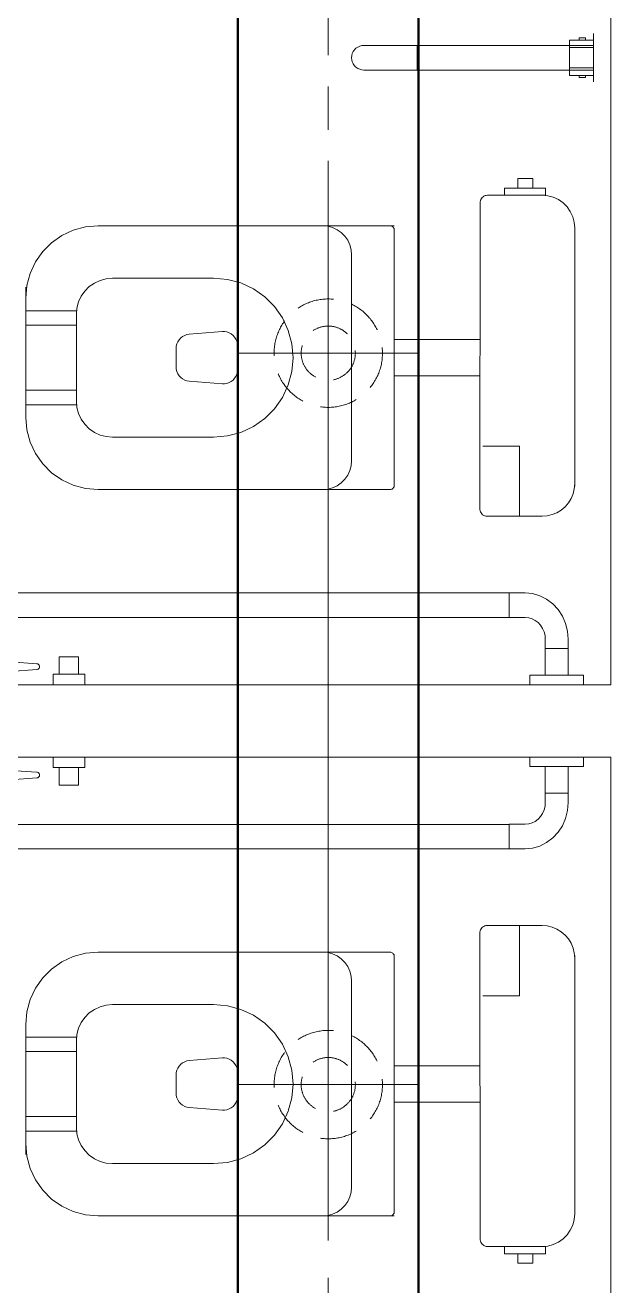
# Model space of a CAD drawing. Header units: millimetres. Extents: x -160614 to 59925, y -157025 to 0.
# Drawn here: x -62563 to -61752, y -111624 to -109880 of the extents above; entities that cross this region are included whole.
import ezdxf

# ---------------------------------------------------------------- set-up
doc = ezdxf.new("R2010")
doc.units = ezdxf.units.MM
doc.header["$LTSCALE"] = 8
doc.linetypes.add('AXES', pattern=[50.8, 31.75, -6.35, 6.35, -6.35])
doc.linetypes.add('CACHE', pattern=[9.525, 6.35, -3.175])
for name, color, linetype, lineweight in [('72_EGR_EQP_TAG', 9, 'Continuous', 5), ('SANIT', 9, 'Continuous', 5), ('Walls', 9, 'Continuous', 5)]:
    doc.layers.add(name, color=color, linetype=linetype, lineweight=lineweight)
for name, color, linetype in [('A-EXH', 1, 'Continuous'), ('A-EXH-registers', 1, 'Continuous'), ('A-EXH-thin', 8, 'Continuous')]:
    doc.layers.add(name, color=color, linetype=linetype)

# ---------------------------------------------------------------- blocks, each defined once
blk = doc.blocks.new('HVACFF')
at = {"layer": 'A-EXH', "lineweight": 50, "ltscale": 1.014}
for p, q in [((-62268.4, -115270.5), (-62268.4, -106181.6)), ((-62018.4, -115270.5), (-62018.4, -106181.6)), ((-62268.4, -111345.8), (-62268.4, -110333.9)), ((-62268.4, -111345.8), (-62268.4, -110333.9)), ((-62018.4, -111345.8), (-62018.4, -110333.9)), ((-62018.4, -111345.8), (-62018.4, -110333.9))]:
    blk.add_line(p, q, dxfattribs=at)
at = {"layer": 'A-EXH-registers', "linetype": 'CACHE', "lineweight": 20, "ltscale": 1.014}
for centre, radius in [((-62143.4, -110333.9), 75), ((-62143.4, -110333.9), 75), ((-62143.4, -110333.9), 37.5), ((-62143.4, -110333.9), 37.5), ((-62143.4, -111345.8), 75), ((-62143.4, -111345.8), 75), ((-62143.4, -111345.8), 37.5), ((-62143.4, -111345.8), 37.5)]:
    blk.add_circle(centre, radius, dxfattribs=at)
at = {"layer": 'A-EXH-thin', "linetype": 'AXES', "lineweight": 20, "ltscale": 1.014}
for p, q in [((-62143.4, -115270.5), (-62143.4, -106181.6)), ((-62143.4, -110243.9), (-62143.4, -110423.9)), ((-62143.4, -110243.9), (-62143.4, -110423.9)), ((-62018.4, -110333.9), (-62268.4, -110333.9)), ((-62018.4, -110333.9), (-62268.4, -110333.9)), ((-62143.4, -111345.8), (-62143.4, -110333.9)), ((-62143.4, -111345.8), (-62143.4, -110333.9)), ((-62143.4, -111255.8), (-62143.4, -111435.8)), ((-62143.4, -111255.8), (-62143.4, -111435.8)), ((-62018.4, -111345.8), (-62268.4, -111345.8)), ((-62018.4, -111345.8), (-62268.4, -111345.8))]:
    blk.add_line(p, q, dxfattribs=at)
blk = doc.blocks.new('1stF')
at = {"layer": 'SANIT', "color": 9}
for p, q in [((-61809.3, -109908.2, 0.1), (-61809.3, -109900.9, 0.1)), ((-61809.3, -109900.9, 0.1), (-61776.5, -109900.9, 0.1)), ((-61796.3, -109900.9, 0.1), (-61796.3, -109897.9, 0.1)), ((-61796.3, -109897.9, 0.1), (-61787.5, -109897.9, 0.1)), ((-61787.5, -109900.9, 0.1), (-61796.3, -109900.9, 0.1)), ((-61787.5, -109897.9, 0.1), (-61787.5, -109900.9, 0.1)), ((-61776.5, -109891.9, 0.1), (-61776.5, -109958.6, 0.1)), ((-61776.5, -109900.9, 0.1), (-61776.5, -109908.2, 0.1)), ((-62108.9, -109916.7, 0.1), (-62110.1, -109919.4, 0.1)), ((-62107.2, -109914.3, 0.1), (-62108.9, -109916.7, 0.1)), ((-62105.1, -109912.2, 0.1), (-62107.2, -109914.3, 0.1)), ((-62102.6, -109910.5, 0.1), (-62105.1, -109912.2, 0.1)), ((-62099.9, -109909.3, 0.1), (-62102.6, -109910.5, 0.1)), ((-62097.1, -109908.5, 0.1), (-62099.9, -109909.3, 0.1)), ((-62094.1, -109908.2, 0.1), (-62097.1, -109908.5, 0.1)), ((-62020.5, -109908.2, 0.1), (-62094.1, -109908.2, 0.1)), ((-62020.5, -109942.2, 0.1), (-62020.5, -109908.2, 0.1)), ((-61776.5, -109908.2, 0.1), (-62020.5, -109908.2, 0.1)), ((-61809.3, -109942.2, 0.1), (-61809.3, -109908.2, 0.1)), ((-61776.5, -109908.2, 0.1), (-61809.3, -109908.2, 0.1)), ((-61809.3, -109911.2, 0.1), (-61776.5, -109911.2, 0.1)), ((-62110.9, -109922.3, 0.1), (-62111.1, -109925.2, 0.1)), ((-62111.1, -109925.2, 0.1), (-62110.9, -109928.2, 0.1)), ((-62110.1, -109919.4, 0.1), (-62110.9, -109922.3, 0.1)), ((-62110.9, -109928.2, 0.1), (-62110.1, -109931, 0.1)), ((-62110.1, -109931, 0.1), (-62108.9, -109933.7, 0.1)), ((-62108.9, -109933.7, 0.1), (-62107.2, -109936.2, 0.1)), ((-62107.2, -109936.2, 0.1), (-62105.1, -109938.3, 0.1)), ((-62105.1, -109938.3, 0.1), (-62102.6, -109939.9, 0.1)), ((-62102.6, -109939.9, 0.1), (-62099.9, -109941.2, 0.1)), ((-62099.9, -109941.2, 0.1), (-62097.1, -109942, 0.1)), ((-62097.1, -109942, 0.1), (-62094.1, -109942.2, 0.1)), ((-62020.5, -109942.2, 0.1), (-62094.1, -109942.2, 0.1)), ((-61776.5, -109942.2, 0.1), (-62020.5, -109942.2, 0.1)), ((-61809.3, -109939.2, 0.1), (-61776.5, -109939.2, 0.1)), ((-61776.5, -109942.2, 0.1), (-61809.3, -109942.2, 0.1)), ((-61809.3, -109942.2, 0.1), (-61809.3, -109949.6, 0.1)), ((-61809.3, -109949.6, 0.1), (-61776.5, -109949.6, 0.1)), ((-61787.5, -109949.6, 0.1), (-61796.3, -109949.6, 0.1)), ((-61796.3, -109949.6, 0.1), (-61796.3, -109952.6, 0.1)), ((-61796.3, -109952.6, 0.1), (-61787.5, -109952.6, 0.1)), ((-61787.5, -109952.6, 0.1), (-61787.5, -109949.6, 0.1)), ((-61776.5, -109949.6, 0.1), (-61776.5, -109942.2, 0.1)), ((-61880.8, -110092.4, 0.1), (-61860.3, -110092.4, 0.1)), ((-61880.8, -110105.5, 0.1), (-61880.8, -110092.4, 0.1)), ((-61860.3, -110092.4, 0.1), (-61860.3, -110105.5, 0.1)), ((-61899.3, -110105.5, 0.1), (-61842.8, -110105.5, 0.1)), ((-61899.3, -110115.5, 0.1), (-61899.3, -110105.5, 0.1)), ((-61860.3, -110105.5, 0.1), (-61880.8, -110105.5, 0.1)), ((-61842.8, -110105.5, 0.1), (-61842.8, -110115.5, 0.1)), ((-61933.1, -110126.2, 0.1), (-61933.5, -110548.8, 0.1)), ((-61933.1, -110124.5, 0.1), (-61932.8, -110122.9, 0.1)), ((-61933.1, -110126.1, 0.1), (-61933.1, -110124.5, 0.1)), ((-61932.8, -110122.9, 0.1), (-61932.3, -110121.4, 0.1)), ((-61932.3, -110121.4, 0.1), (-61931.5, -110119.9, 0.1)), ((-61931.5, -110119.9, 0.1), (-61930.5, -110118.6, 0.1)), ((-61930.5, -110118.6, 0.1), (-61929.2, -110117.5, 0.1)), ((-61929.2, -110117.5, 0.1), (-61927.9, -110116.6, 0.1)), ((-61927.9, -110116.6, 0.1), (-61926.4, -110116, 0.1)), ((-61926.4, -110116, 0.1), (-61924.8, -110115.6, 0.1)), ((-61924.8, -110115.6, 0.1), (-61923.1, -110115.5, 0.1)), ((-61923.1, -110115.5, 0.1), (-61842.8, -110115.5, 0.1)), ((-61842.8, -110115.5, 0.1), (-61899.3, -110115.5, 0.1)), ((-61847.3, -110115.5, 0.1), (-61839.5, -110116.1, 0.1)), ((-61839.5, -110116.1, 0.1), (-61831.9, -110118.2, 0.1)), ((-61831.9, -110118.2, 0.1), (-61824.8, -110121.5, 0.1)), ((-61824.8, -110121.5, 0.1), (-61818.4, -110126, 0.1)), ((-61818.4, -110126, 0.1), (-61812.9, -110131.5, 0.1)), ((-61812.9, -110131.5, 0.1), (-61808.4, -110138, 0.1)), ((-61808.4, -110138, 0.1), (-61805.1, -110145.1, 0.1)), ((-61805.1, -110145.1, 0.1), (-61803, -110152.6, 0.1)), ((-62496.3, -110163.7, 0.1), (-62479.4, -110159.2, 0.1)), ((-62479.4, -110159.2, 0.1), (-62462.1, -110157.7, 0.1)), ((-62462.1, -110157.7, 0.1), (-62141.1, -110157.7, 0.1)), ((-62151.1, -110157.7, 0.1), (-62144.1, -110158.3, 0.1)), ((-62144.1, -110158.3, 0.1), (-62137.4, -110160.1, 0.1)), ((-62058.1, -110157.7, 0.1), (-62141.1, -110157.7, 0.1)), ((-62137.4, -110160.1, 0.1), (-62131.1, -110163.1, 0.1)), ((-62099.6, -110157.7, 0.1), (-62052.1, -110157.7, 0.1)), ((-62058.1, -110157.7, 0.1), (-62057, -110157.8, 0.1)), ((-62057, -110157.8, 0.1), (-62056, -110158.1, 0.1)), ((-62056, -110158.1, 0.1), (-62055.1, -110158.5, 0.1)), ((-62055.1, -110158.5, 0.1), (-62054.2, -110159.1, 0.1)), ((-62054.2, -110159.1, 0.1), (-62053.5, -110159.8, 0.1)), ((-62053.5, -110159.8, 0.1), (-62052.9, -110160.7, 0.1)), ((-62052.9, -110160.7, 0.1), (-62052.4, -110161.6, 0.1)), ((-62052.4, -110161.6, 0.1), (-62052.2, -110162.7, 0.1)), ((-61803, -110152.6, 0.1), (-61802.3, -110160.5, 0.1)), ((-61802.3, -110160.5, 0.1), (-61802.3, -110514.5, 0.1)), ((-62526.3, -110181.1, 0.1), (-62512.1, -110171.1, 0.1)), ((-62512.1, -110171.1, 0.1), (-62496.3, -110163.7, 0.1)), ((-62131.1, -110163.1, 0.1), (-62125.4, -110167.1, 0.1)), ((-62125.4, -110167.1, 0.1), (-62120.4, -110172, 0.1)), ((-62120.4, -110172, 0.1), (-62116.4, -110177.7, 0.1)), ((-62116.4, -110177.7, 0.1), (-62113.5, -110184, 0.1)), ((-62052.2, -110162.7, 0.1), (-62052.1, -110163.7, 0.1)), ((-62052.1, -110163.7, 0.1), (-62052.1, -110516.7, 0.1)), ((-62548.7, -110207.7, 0.1), (-62538.7, -110193.4, 0.1)), ((-62538.7, -110193.4, 0.1), (-62526.3, -110181.1, 0.1)), ((-62113.5, -110184, 0.1), (-62111.7, -110190.8, 0.1)), ((-62111.7, -110190.8, 0.1), (-62111.1, -110197.7, 0.1)), ((-62556, -110223.5, 0.1), (-62548.7, -110207.7, 0.1)), ((-62111.1, -110197.7, 0.1), (-62111.1, -110482.7, 0.1)), ((-62560.5, -110240.3, 0.1), (-62556, -110223.5, 0.1)), ((-62459.2, -110233.2, 0.1), (-62450.7, -110231, 0.1)), ((-62450.7, -110231, 0.1), (-62442.1, -110230.2, 0.1)), ((-62302.1, -110230.2, 0.1), (-62442.1, -110230.2, 0.1)), ((-62302.1, -110230.2, 0.1), (-62283, -110231.9, 0.1)), ((-62283, -110231.9, 0.1), (-62264.4, -110236.8, 0.1)), ((-62562.1, -110257.7, 0.1), (-62560.5, -110240.3, 0.1)), ((-62562.1, -110422.7, 0.1), (-62562.1, -110242.7, 0.1)), ((-62485.4, -110255.2, 0.1), (-62480.4, -110248.1, 0.1)), ((-62480.4, -110248.1, 0.1), (-62474.2, -110241.9, 0.1)), ((-62474.2, -110241.9, 0.1), (-62467.1, -110236.9, 0.1)), ((-62467.1, -110236.9, 0.1), (-62459.2, -110233.2, 0.1)), ((-62264.4, -110236.8, 0.1), (-62247.1, -110244.9, 0.1)), ((-62247.1, -110244.9, 0.1), (-62231.4, -110255.9, 0.1)), ((-62491.3, -110271.5, 0.1), (-62489, -110263.1, 0.1)), ((-62489, -110263.1, 0.1), (-62485.4, -110255.2, 0.1)), ((-62231.4, -110255.9, 0.1), (-62217.8, -110269.5, 0.1)), ((-62562.1, -110275.2, 0.1), (-62492.1, -110275.2, 0.1)), ((-62492.1, -110280.2, 0.1), (-62491.3, -110271.5, 0.1)), ((-62492.1, -110405.2, 0.1), (-62492.1, -110275.2, 0.1)), ((-62217.8, -110269.5, 0.1), (-62206.8, -110285.2, 0.1)), ((-62562.1, -110295.2, 0.1), (-62492.1, -110295.2, 0.1)), ((-62206.8, -110285.2, 0.1), (-62198.7, -110302.6, 0.1)), ((-62353, -110321.1, 0.1), (-62351.7, -110318.1, 0.1)), ((-62351.7, -110318.1, 0.1), (-62349.8, -110315.3, 0.1)), ((-62349.8, -110315.3, 0.1), (-62347.6, -110312.9, 0.1)), ((-62347.6, -110312.9, 0.1), (-62345, -110310.9, 0.1)), ((-62345, -110310.9, 0.1), (-62342.1, -110309.3, 0.1)), ((-62342.1, -110309.3, 0.1), (-62339, -110308.2, 0.1)), ((-62339, -110308.2, 0.1), (-62335.7, -110307.7, 0.1)), ((-62290, -110303.9, 0.1), (-62335.7, -110307.7, 0.1)), ((-62290, -110303.9, 0.1), (-62286.8, -110304, 0.1)), ((-62286.8, -110304, 0.1), (-62283.6, -110304.6, 0.1)), ((-62283.6, -110304.6, 0.1), (-62280.6, -110305.7, 0.1)), ((-62280.6, -110305.7, 0.1), (-62277.7, -110307.3, 0.1)), ((-62277.7, -110307.3, 0.1), (-62275.2, -110309.3, 0.1)), ((-62275.2, -110309.3, 0.1), (-62273, -110311.7, 0.1)), ((-62273, -110311.7, 0.1), (-62271.2, -110314.4, 0.1)), ((-62271.2, -110314.4, 0.1), (-62269.9, -110317.3, 0.1)), ((-62269.9, -110317.3, 0.1), (-62269.1, -110320.5, 0.1)), ((-62198.7, -110302.6, 0.1), (-62193.7, -110321.1, 0.1)), ((-62052.1, -110315.2, 0.1), (-61933.3, -110315.2, 0.1)), ((-62354.1, -110327.6, 0.1), (-62353.8, -110324.3, 0.1)), ((-62354.1, -110352.8, 0.1), (-62354.1, -110327.6, 0.1)), ((-62353.8, -110324.3, 0.1), (-62353, -110321.1, 0.1)), ((-62269.1, -110320.5, 0.1), (-62268.8, -110323.7, 0.1)), ((-62268.8, -110356.7, 0.1), (-62268.8, -110323.7, 0.1)), ((-62193.7, -110321.1, 0.1), (-62192.1, -110340.2, 0.1)), ((-62353.8, -110356.1, 0.1), (-62354.1, -110352.8, 0.1)), ((-62192.1, -110340.2, 0.1), (-62193.7, -110359.3, 0.1)), ((-62353, -110359.3, 0.1), (-62353.8, -110356.1, 0.1)), ((-62351.7, -110362.3, 0.1), (-62353, -110359.3, 0.1)), ((-62349.8, -110365.1, 0.1), (-62351.7, -110362.3, 0.1)), ((-62347.6, -110367.5, 0.1), (-62349.8, -110365.1, 0.1)), ((-62345, -110369.5, 0.1), (-62347.6, -110367.5, 0.1)), ((-62342.1, -110371.1, 0.1), (-62345, -110369.5, 0.1)), ((-62339, -110372.2, 0.1), (-62342.1, -110371.1, 0.1)), ((-62275.2, -110371.1, 0.1), (-62277.7, -110373.1, 0.1)), ((-62273, -110368.7, 0.1), (-62275.2, -110371.1, 0.1)), ((-62271.2, -110366, 0.1), (-62273, -110368.7, 0.1)), ((-62269.9, -110363.1, 0.1), (-62271.2, -110366, 0.1)), ((-62269.1, -110359.9, 0.1), (-62269.9, -110363.1, 0.1)), ((-62268.8, -110356.7, 0.1), (-62269.1, -110359.9, 0.1)), ((-62193.7, -110359.3, 0.1), (-62198.7, -110377.8, 0.1)), ((-62052.1, -110365.2, 0.1), (-61933.4, -110365.2, 0.1)), ((-62562.1, -110385.2, 0.1), (-62492.1, -110385.2, 0.1)), ((-62335.7, -110372.7, 0.1), (-62339, -110372.2, 0.1)), ((-62290, -110376.5, 0.1), (-62335.7, -110372.7, 0.1)), ((-62286.8, -110376.4, 0.1), (-62290, -110376.5, 0.1)), ((-62283.6, -110375.8, 0.1), (-62286.8, -110376.4, 0.1)), ((-62280.6, -110374.7, 0.1), (-62283.6, -110375.8, 0.1)), ((-62277.7, -110373.1, 0.1), (-62280.6, -110374.7, 0.1)), ((-62198.7, -110377.8, 0.1), (-62206.8, -110395.2, 0.1)), ((-62562.1, -110405.2, 0.1), (-62492.1, -110405.2, 0.1)), ((-62491.3, -110408.9, 0.1), (-62492.1, -110400.2, 0.1)), ((-62206.8, -110395.2, 0.1), (-62217.8, -110410.9, 0.1)), ((-62560.5, -110440.1, 0.1), (-62562.1, -110422.7, 0.1)), ((-62489, -110417.3, 0.1), (-62491.3, -110408.9, 0.1)), ((-62485.4, -110425.2, 0.1), (-62489, -110417.3, 0.1)), ((-62217.8, -110410.9, 0.1), (-62231.4, -110424.5, 0.1)), ((-62556, -110456.9, 0.1), (-62560.5, -110440.1, 0.1)), ((-62480.4, -110432.3, 0.1), (-62485.4, -110425.2, 0.1)), ((-62474.2, -110438.5, 0.1), (-62480.4, -110432.3, 0.1)), ((-62467.1, -110443.5, 0.1), (-62474.2, -110438.5, 0.1)), ((-62247.1, -110435.5, 0.1), (-62264.4, -110443.6, 0.1)), ((-62231.4, -110424.5, 0.1), (-62247.1, -110435.5, 0.1)), ((-62548.7, -110472.7, 0.1), (-62556, -110456.9, 0.1)), ((-62459.2, -110447.2, 0.1), (-62467.1, -110443.5, 0.1)), ((-62450.7, -110449.4, 0.1), (-62459.2, -110447.2, 0.1)), ((-62442.1, -110450.2, 0.1), (-62450.7, -110449.4, 0.1)), ((-62302.1, -110450.2, 0.1), (-62442.1, -110450.2, 0.1)), ((-62283, -110448.5, 0.1), (-62302.1, -110450.2, 0.1)), ((-62264.4, -110443.6, 0.1), (-62283, -110448.5, 0.1)), ((-62538.7, -110487, 0.1), (-62548.7, -110472.7, 0.1)), ((-61878.8, -110462.4, 0.1), (-61929.3, -110462.4, 0.1)), ((-61878.8, -110559.4, 0.1), (-61878.8, -110462.4, 0.1)), ((-62526.3, -110499.3, 0.1), (-62538.7, -110487, 0.1)), ((-62111.7, -110489.6, 0.1), (-62113.5, -110496.4, 0.1)), ((-62111.1, -110482.7, 0.1), (-62111.7, -110489.6, 0.1)), ((-62512.1, -110509.3, 0.1), (-62526.3, -110499.3, 0.1)), ((-62496.3, -110516.7, 0.1), (-62512.1, -110509.3, 0.1)), ((-62120.4, -110508.4, 0.1), (-62125.4, -110513.3, 0.1)), ((-62116.4, -110502.7, 0.1), (-62120.4, -110508.4, 0.1)), ((-62113.5, -110496.4, 0.1), (-62116.4, -110502.7, 0.1)), ((-62479.4, -110521.2, 0.1), (-62496.3, -110516.7, 0.1)), ((-62462.1, -110522.7, 0.1), (-62479.4, -110521.2, 0.1)), ((-62058.1, -110522.7, 0.1), (-62462.1, -110522.7, 0.1)), ((-62144.1, -110522.1, 0.1), (-62151.1, -110522.7, 0.1)), ((-62137.4, -110520.3, 0.1), (-62144.1, -110522.1, 0.1)), ((-62131.1, -110517.3, 0.1), (-62137.4, -110520.3, 0.1)), ((-62125.4, -110513.3, 0.1), (-62131.1, -110517.3, 0.1)), ((-62099.6, -110522.7, 0.1), (-62058.1, -110522.7, 0.1)), ((-62057, -110522.6, 0.1), (-62058.1, -110522.7, 0.1)), ((-62056, -110522.3, 0.1), (-62057, -110522.6, 0.1)), ((-62055.1, -110521.9, 0.1), (-62056, -110522.3, 0.1)), ((-62054.2, -110521.3, 0.1), (-62055.1, -110521.9, 0.1)), ((-62053.5, -110520.6, 0.1), (-62054.2, -110521.3, 0.1)), ((-62052.9, -110519.7, 0.1), (-62053.5, -110520.6, 0.1)), ((-62052.4, -110518.8, 0.1), (-62052.9, -110519.7, 0.1)), ((-62052.2, -110517.7, 0.1), (-62052.4, -110518.8, 0.1)), ((-62052.1, -110516.7, 0.1), (-62052.2, -110517.7, 0.1)), ((-61804.5, -110528.4, 0.1), (-61807.3, -110534.9, 0.1)), ((-61802.9, -110521.5, 0.1), (-61804.5, -110528.4, 0.1)), ((-61802.3, -110514.5, 0.1), (-61802.9, -110521.5, 0.1)), ((-61802.3, -110514.5, 0.1), (-61802.3, -110518, 0.1)), ((-61810.9, -110540.9, 0.1), (-61815.5, -110546.3, 0.1)), ((-61807.3, -110534.9, 0.1), (-61810.9, -110540.9, 0.1)), ((-61933.5, -110550.4, 0.1), (-61933.5, -110548.7, 0.1)), ((-61933.2, -110552, 0.1), (-61933.5, -110550.4, 0.1)), ((-61932.7, -110553.5, 0.1), (-61933.2, -110552, 0.1)), ((-61931.9, -110555, 0.1), (-61932.7, -110553.5, 0.1)), ((-61930.9, -110556.3, 0.1), (-61931.9, -110555, 0.1)), ((-61929.7, -110557.4, 0.1), (-61930.9, -110556.3, 0.1)), ((-61928.3, -110558.3, 0.1), (-61929.7, -110557.4, 0.1)), ((-61926.8, -110558.9, 0.1), (-61928.3, -110558.3, 0.1)), ((-61925.2, -110559.3, 0.1), (-61926.8, -110558.9, 0.1)), ((-61923.6, -110559.4, 0.1), (-61925.2, -110559.3, 0.1)), ((-61923.6, -110559.4, 0.1), (-61847.3, -110559.4, 0.1)), ((-61886.9, -110559.4, 0.1), (-61890.3, -110559.4, 0.1)), ((-61840.3, -110558.9, 0.1), (-61847.3, -110559.4, 0.1)), ((-61833.5, -110557.3, 0.1), (-61840.3, -110558.9, 0.1)), ((-61826.9, -110554.6, 0.1), (-61833.5, -110557.3, 0.1)), ((-61820.9, -110550.9, 0.1), (-61826.9, -110554.6, 0.1)), ((-61815.5, -110546.3, 0.1), (-61820.9, -110550.9, 0.1)), ((-61893.1, -110665.6, 0.1), (-62808.7, -110665.6, 0.1)), ((-61893.1, -110665.6, 0.1), (-61870.9, -110665.6, 0.1)), ((-61893.1, -110665.6, 0.1), (-61893.1, -110699.6, 0.1)), ((-61860.5, -110666.6, 0.1), (-61870.9, -110665.6, 0.1)), ((-61850.5, -110669.5, 0.1), (-61860.5, -110666.6, 0.1)), ((-61841.2, -110674.2, 0.1), (-61850.5, -110669.5, 0.1)), ((-61832.7, -110680.6, 0.1), (-61841.2, -110674.2, 0.1)), ((-61825.4, -110688.5, 0.1), (-61832.7, -110680.6, 0.1)), ((-61893.1, -110699.4, 0.1), (-62617.7, -110699.4, 0.1)), ((-61893.1, -110699.6, 0.1), (-61870.9, -110699.6, 0.1)), ((-61866, -110700.1, 0.1), (-61870.9, -110699.6, 0.1)), ((-61861.3, -110701.4, 0.1), (-61866, -110700.1, 0.1)), ((-61856.9, -110703.6, 0.1), (-61861.3, -110701.4, 0.1)), ((-61819.4, -110697.6, 0.1), (-61825.4, -110688.5, 0.1)), ((-61815.1, -110707.7, 0.1), (-61819.4, -110697.6, 0.1)), ((-61853, -110706.6, 0.1), (-61856.9, -110703.6, 0.1)), ((-61849.5, -110710.3, 0.1), (-61853, -110706.6, 0.1)), ((-61846.7, -110714.6, 0.1), (-61849.5, -110710.3, 0.1)), ((-61844.7, -110719.4, 0.1), (-61846.7, -110714.6, 0.1)), ((-61843.4, -110724.4, 0.1), (-61844.7, -110719.4, 0.1)), ((-61812.4, -110718.5, 0.1), (-61815.1, -110707.7, 0.1)), ((-61811.5, -110729.6, 0.1), (-61812.4, -110718.5, 0.1)), ((-61843, -110729.6, 0.1), (-61843.4, -110724.4, 0.1)), ((-61843, -110778.6, 0.1), (-61843, -110729.6, 0.1)), ((-61811.5, -110729.6, 0.1), (-61811.5, -110778.6, 0.1)), ((-62515.7, -110778.2, 0.1), (-62515.7, -110753.8, 0.1)), ((-62515.7, -110753.8, 0.1), (-62489, -110753.8, 0.1)), ((-62489, -110753.8, 0.1), (-62489, -110778.2, 0.1)), ((-61811.5, -110742.6, 0.1), (-61843, -110742.6, 0.1)), ((-62546.9, -110763.7, 0.1), (-62583, -110761.1, 0.1)), ((-62546.9, -110771.6, 0.1), (-62583, -110774.1, 0.1)), ((-62546.9, -110763.7, 0.1), (-62546.2, -110763.7, 0.1)), ((-62546.2, -110771.5, 0.1), (-62546.9, -110771.6, 0.1)), ((-62546.2, -110763.7, 0.1), (-62545.5, -110763.9, 0.1)), ((-62545.5, -110771.3, 0.1), (-62546.2, -110771.5, 0.1)), ((-62545.5, -110763.9, 0.1), (-62544.9, -110764.2, 0.1)), ((-62544.9, -110771, 0.1), (-62545.5, -110771.3, 0.1)), ((-62544.9, -110764.2, 0.1), (-62544.3, -110764.6, 0.1)), ((-62544.3, -110770.6, 0.1), (-62544.9, -110771, 0.1)), ((-62544.3, -110764.6, 0.1), (-62543.8, -110765.1, 0.1)), ((-62543.8, -110770.2, 0.1), (-62544.3, -110770.6, 0.1)), ((-62543.8, -110765.1, 0.1), (-62543.4, -110765.6, 0.1)), ((-62543.4, -110769.6, 0.1), (-62543.8, -110770.2, 0.1)), ((-62543.4, -110765.6, 0.1), (-62543.2, -110766.3, 0.1)), ((-62543.2, -110769, 0.1), (-62543.4, -110769.6, 0.1)), ((-62543.2, -110766.3, 0.1), (-62543, -110766.9, 0.1)), ((-62543, -110768.3, 0.1), (-62543.2, -110769, 0.1)), ((-62543, -110766.9, 0.1), (-62542.9, -110767.6, 0.1)), ((-62542.9, -110767.6, 0.1), (-62543, -110768.3, 0.1)), ((-62524.3, -110778.2, 0.1), (-62480.3, -110778.2, 0.1)), ((-62524.3, -110792.6, 0.1), (-62524.3, -110778.2, 0.1)), ((-62489, -110778.2, 0.1), (-62515.7, -110778.2, 0.1)), ((-62480.3, -110778.2, 0.1), (-62480.3, -110792.6, 0.1)), ((-61864.4, -110779.6, 0.1), (-61790.1, -110779.6, 0.1)), ((-61864.4, -110792.6, 0.1), (-61864.4, -110779.6, 0.1)), ((-61790.1, -110779.6, 0.1), (-61790.1, -110792.6, 0.1)), ((-62480.3, -110792.6, 0.1), (-62524.3, -110792.6, 0.1)), ((-61790.1, -110792.6, 0.1), (-61864.4, -110792.6, 0.1)), ((-62524.3, -110892.6, 0.1), (-62524.3, -110907.1, 0.1)), ((-62480.3, -110892.6, 0.1), (-62524.3, -110892.6, 0.1)), ((-62480.3, -110907.1, 0.1), (-62480.3, -110892.6, 0.1)), ((-61864.4, -110892.6, 0.1), (-61864.4, -110905.6, 0.1)), ((-61790.1, -110892.6, 0.1), (-61864.4, -110892.6, 0.1)), ((-61790.1, -110905.6, 0.1), (-61790.1, -110892.6, 0.1)), ((-62546.9, -110913.7, 0.1), (-62583, -110911.1, 0.1)), ((-62524.3, -110907.1, 0.1), (-62480.3, -110907.1, 0.1)), ((-62515.7, -110907.1, 0.1), (-62515.7, -110931.5, 0.1)), ((-62489, -110931.5, 0.1), (-62489, -110907.1, 0.1)), ((-61864.4, -110905.6, 0.1), (-61790.1, -110905.6, 0.1)), ((-61843, -110906.6, 0.1), (-61843, -110955.6, 0.1)), ((-61811.5, -110955.6, 0.1), (-61811.5, -110906.6, 0.1)), ((-62546.9, -110921.5, 0.1), (-62583, -110924.1, 0.1)), ((-62546.2, -110913.7, 0.1), (-62546.9, -110913.7, 0.1)), ((-62546.9, -110921.5, 0.1), (-62546.2, -110921.5, 0.1)), ((-62545.5, -110913.9, 0.1), (-62546.2, -110913.7, 0.1)), ((-62546.2, -110921.5, 0.1), (-62545.5, -110921.3, 0.1)), ((-62544.9, -110914.2, 0.1), (-62545.5, -110913.9, 0.1)), ((-62545.5, -110921.3, 0.1), (-62544.9, -110921, 0.1)), ((-62544.3, -110914.6, 0.1), (-62544.9, -110914.2, 0.1)), ((-62544.9, -110921, 0.1), (-62544.3, -110920.6, 0.1)), ((-62543.8, -110915.1, 0.1), (-62544.3, -110914.6, 0.1)), ((-62544.3, -110920.6, 0.1), (-62543.8, -110920.1, 0.1)), ((-62543.4, -110915.6, 0.1), (-62543.8, -110915.1, 0.1)), ((-62543.8, -110920.1, 0.1), (-62543.4, -110919.6, 0.1)), ((-62543.2, -110916.3, 0.1), (-62543.4, -110915.6, 0.1)), ((-62543.4, -110919.6, 0.1), (-62543.2, -110919, 0.1)), ((-62543, -110916.9, 0.1), (-62543.2, -110916.3, 0.1)), ((-62543.2, -110919, 0.1), (-62543, -110918.3, 0.1)), ((-62542.9, -110917.6, 0.1), (-62543, -110916.9, 0.1)), ((-62543, -110918.3, 0.1), (-62542.9, -110917.6, 0.1)), ((-62515.7, -110931.5, 0.1), (-62489, -110931.5, 0.1)), ((-61811.5, -110942.6, 0.1), (-61843, -110942.6, 0.1)), ((-61843.4, -110960.8, 0.1), (-61844.7, -110965.9, 0.1)), ((-61843, -110955.6, 0.1), (-61843.4, -110960.8, 0.1)), ((-61811.5, -110955.6, 0.1), (-61812.4, -110966.7, 0.1)), ((-61856.9, -110981.6, 0.1), (-61861.3, -110983.8, 0.1)), ((-61853, -110978.6, 0.1), (-61856.9, -110981.6, 0.1)), ((-61849.5, -110974.9, 0.1), (-61853, -110978.6, 0.1)), ((-61846.7, -110970.6, 0.1), (-61849.5, -110974.9, 0.1)), ((-61844.7, -110965.9, 0.1), (-61846.7, -110970.6, 0.1)), ((-61815.1, -110977.5, 0.1), (-61819.4, -110987.6, 0.1)), ((-61812.4, -110966.7, 0.1), (-61815.1, -110977.5, 0.1)), ((-61893.1, -110985.8, 0.1), (-62617.7, -110985.8, 0.1)), ((-61893.1, -111019.6, 0.1), (-61893.1, -110985.6, 0.1)), ((-61893.1, -110985.6, 0.1), (-61870.9, -110985.6, 0.1)), ((-61866, -110985.2, 0.1), (-61870.9, -110985.6, 0.1)), ((-61861.3, -110983.8, 0.1), (-61866, -110985.2, 0.1)), ((-61825.4, -110996.7, 0.1), (-61832.7, -111004.6, 0.1)), ((-61819.4, -110987.6, 0.1), (-61825.4, -110996.7, 0.1)), ((-61850.5, -111015.8, 0.1), (-61860.5, -111018.6, 0.1)), ((-61841.2, -111011, 0.1), (-61850.5, -111015.8, 0.1)), ((-61832.7, -111004.6, 0.1), (-61841.2, -111011, 0.1)), ((-61893.1, -111019.6, 0.1), (-62808.7, -111019.6, 0.1)), ((-61893.1, -111019.6, 0.1), (-61870.9, -111019.6, 0.1)), ((-61860.5, -111018.6, 0.1), (-61870.9, -111019.6, 0.1)), ((-61933.2, -111133.2, 0.1), (-61933.5, -111134.9, 0.1)), ((-61933.5, -111134.9, 0.1), (-61933.5, -111136.5, 0.1)), ((-61933.1, -111559, 0.1), (-61933.5, -111136.5, 0.1)), ((-61932.7, -111131.7, 0.1), (-61933.2, -111133.2, 0.1)), ((-61931.9, -111130.3, 0.1), (-61932.7, -111131.7, 0.1)), ((-61930.9, -111129, 0.1), (-61931.9, -111130.3, 0.1)), ((-61929.7, -111127.9, 0.1), (-61930.9, -111129, 0.1)), ((-61928.3, -111127, 0.1), (-61929.7, -111127.9, 0.1)), ((-61926.8, -111126.3, 0.1), (-61928.3, -111127, 0.1)), ((-61925.2, -111125.9, 0.1), (-61926.8, -111126.3, 0.1)), ((-61923.6, -111125.8, 0.1), (-61925.2, -111125.9, 0.1)), ((-61923.6, -111125.8, 0.1), (-61847.3, -111125.8, 0.1)), ((-61886.9, -111125.8, 0.1), (-61890.3, -111125.8, 0.1)), ((-61878.8, -111125.8, 0.1), (-61878.8, -111222.8, 0.1)), ((-61840.3, -111126.3, 0.1), (-61847.3, -111125.8, 0.1)), ((-61833.5, -111128, 0.1), (-61840.3, -111126.3, 0.1)), ((-61826.9, -111130.7, 0.1), (-61833.5, -111128, 0.1)), ((-61820.9, -111134.4, 0.1), (-61826.9, -111130.7, 0.1)), ((-61815.5, -111138.9, 0.1), (-61820.9, -111134.4, 0.1)), ((-61810.9, -111144.3, 0.1), (-61815.5, -111138.9, 0.1)), ((-61807.3, -111150.3, 0.1), (-61810.9, -111144.3, 0.1)), ((-61804.5, -111156.9, 0.1), (-61807.3, -111150.3, 0.1)), ((-62496.3, -111168.6, 0.1), (-62512.1, -111175.9, 0.1)), ((-62479.4, -111164.1, 0.1), (-62496.3, -111168.6, 0.1)), ((-62462.1, -111162.5, 0.1), (-62479.4, -111164.1, 0.1)), ((-62141.1, -111162.5, 0.1), (-62462.1, -111162.5, 0.1)), ((-62144.1, -111163.1, 0.1), (-62151.1, -111162.5, 0.1)), ((-62137.4, -111164.9, 0.1), (-62144.1, -111163.1, 0.1)), ((-62141.1, -111162.5, 0.1), (-62058.1, -111162.5, 0.1)), ((-62131.1, -111167.9, 0.1), (-62137.4, -111164.9, 0.1)), ((-62125.4, -111171.9, 0.1), (-62131.1, -111167.9, 0.1)), ((-62120.4, -111176.8, 0.1), (-62125.4, -111171.9, 0.1)), ((-62099.6, -111162.5, 0.1), (-62058.1, -111162.5, 0.1)), ((-62057, -111162.6, 0.1), (-62058.1, -111162.5, 0.1)), ((-62056, -111162.9, 0.1), (-62057, -111162.6, 0.1)), ((-62055.1, -111163.3, 0.1), (-62056, -111162.9, 0.1)), ((-62054.2, -111163.9, 0.1), (-62055.1, -111163.3, 0.1)), ((-62053.5, -111164.7, 0.1), (-62054.2, -111163.9, 0.1)), ((-62052.9, -111165.5, 0.1), (-62053.5, -111164.7, 0.1)), ((-62052.4, -111166.5, 0.1), (-62052.9, -111165.5, 0.1)), ((-62052.2, -111167.5, 0.1), (-62052.4, -111166.5, 0.1)), ((-62052.1, -111168.5, 0.1), (-62052.2, -111167.5, 0.1)), ((-62052.1, -111521.5, 0.1), (-62052.1, -111168.5, 0.1)), ((-61802.9, -111163.7, 0.1), (-61804.5, -111156.9, 0.1)), ((-61802.3, -111170.8, 0.1), (-61802.9, -111163.7, 0.1)), ((-61802.3, -111170.8, 0.1), (-61802.3, -111167.3, 0.1)), ((-61802.3, -111524.8, 0.1), (-61802.3, -111170.8, 0.1)), ((-62526.3, -111185.9, 0.1), (-62538.7, -111198.3, 0.1)), ((-62512.1, -111175.9, 0.1), (-62526.3, -111185.9, 0.1)), ((-62116.4, -111182.5, 0.1), (-62120.4, -111176.8, 0.1)), ((-62113.5, -111188.8, 0.1), (-62116.4, -111182.5, 0.1)), ((-62111.7, -111195.6, 0.1), (-62113.5, -111188.8, 0.1)), ((-62538.7, -111198.3, 0.1), (-62548.7, -111212.5, 0.1)), ((-62111.1, -111202.5, 0.1), (-62111.7, -111195.6, 0.1)), ((-62111.1, -111487.5, 0.1), (-62111.1, -111202.5, 0.1)), ((-62548.7, -111212.5, 0.1), (-62556, -111228.3, 0.1)), ((-61878.8, -111222.8, 0.1), (-61929.3, -111222.8, 0.1)), ((-62556, -111228.3, 0.1), (-62560.5, -111245.2, 0.1)), ((-62467.1, -111241.7, 0.1), (-62474.2, -111246.7, 0.1)), ((-62459.2, -111238, 0.1), (-62467.1, -111241.7, 0.1)), ((-62450.7, -111235.8, 0.1), (-62459.2, -111238, 0.1)), ((-62442.1, -111235, 0.1), (-62450.7, -111235.8, 0.1)), ((-62302.1, -111235, 0.1), (-62442.1, -111235, 0.1)), ((-62283, -111236.7, 0.1), (-62302.1, -111235, 0.1)), ((-62264.4, -111241.7, 0.1), (-62283, -111236.7, 0.1)), ((-62247.1, -111249.8, 0.1), (-62264.4, -111241.7, 0.1)), ((-62560.5, -111245.2, 0.1), (-62562.1, -111262.5, 0.1)), ((-62485.4, -111260, 0.1), (-62489, -111267.9, 0.1)), ((-62480.4, -111252.9, 0.1), (-62485.4, -111260, 0.1)), ((-62474.2, -111246.7, 0.1), (-62480.4, -111252.9, 0.1)), ((-62231.4, -111260.8, 0.1), (-62247.1, -111249.8, 0.1)), ((-62217.8, -111274.3, 0.1), (-62231.4, -111260.8, 0.1)), ((-62562.1, -111262.5, 0.1), (-62562.1, -111442.5, 0.1)), ((-62491.3, -111276.3, 0.1), (-62492.1, -111285, 0.1)), ((-62489, -111267.9, 0.1), (-62491.3, -111276.3, 0.1)), ((-62206.8, -111290, 0.1), (-62217.8, -111274.3, 0.1)), ((-62562.1, -111280, 0.1), (-62492.1, -111280, 0.1)), ((-62492.1, -111280, 0.1), (-62492.1, -111410, 0.1)), ((-62198.7, -111307.4, 0.1), (-62206.8, -111290, 0.1)), ((-62562.1, -111300, 0.1), (-62492.1, -111300, 0.1)), ((-62339, -111313, 0.1), (-62342.1, -111314.1, 0.1)), ((-62335.7, -111312.5, 0.1), (-62339, -111313, 0.1)), ((-62290, -111308.8, 0.1), (-62335.7, -111312.5, 0.1)), ((-62286.8, -111308.8, 0.1), (-62290, -111308.8, 0.1)), ((-62283.6, -111309.4, 0.1), (-62286.8, -111308.8, 0.1)), ((-62280.6, -111310.5, 0.1), (-62283.6, -111309.4, 0.1)), ((-62277.7, -111312.1, 0.1), (-62280.6, -111310.5, 0.1)), ((-62275.2, -111314.1, 0.1), (-62277.7, -111312.1, 0.1)), ((-62193.7, -111325.9, 0.1), (-62198.7, -111307.4, 0.1)), ((-62353.8, -111329.1, 0.1), (-62354.1, -111332.4, 0.1)), ((-62353, -111325.9, 0.1), (-62353.8, -111329.1, 0.1)), ((-62351.7, -111322.9, 0.1), (-62353, -111325.9, 0.1)), ((-62349.8, -111320.2, 0.1), (-62351.7, -111322.9, 0.1)), ((-62347.6, -111317.7, 0.1), (-62349.8, -111320.2, 0.1)), ((-62345, -111315.7, 0.1), (-62347.6, -111317.7, 0.1)), ((-62342.1, -111314.1, 0.1), (-62345, -111315.7, 0.1)), ((-62273, -111316.5, 0.1), (-62275.2, -111314.1, 0.1)), ((-62271.2, -111319.2, 0.1), (-62273, -111316.5, 0.1)), ((-62269.9, -111322.2, 0.1), (-62271.2, -111319.2, 0.1)), ((-62269.1, -111325.3, 0.1), (-62269.9, -111322.2, 0.1)), ((-62268.8, -111328.5, 0.1), (-62269.1, -111325.3, 0.1)), ((-62268.8, -111328.5, 0.1), (-62268.8, -111361.6, 0.1)), ((-62192.1, -111345, 0.1), (-62193.7, -111325.9, 0.1)), ((-62052.1, -111320, 0.1), (-61933.4, -111320, 0.1)), ((-62354.1, -111332.4, 0.1), (-62354.1, -111357.6, 0.1)), ((-62193.7, -111364.1, 0.1), (-62192.1, -111345, 0.1)), ((-62354.1, -111357.6, 0.1), (-62353.8, -111360.9, 0.1)), ((-62353.8, -111360.9, 0.1), (-62353, -111364.1, 0.1)), ((-62353, -111364.1, 0.1), (-62351.7, -111367.1, 0.1)), ((-62269.9, -111367.9, 0.1), (-62269.1, -111364.8, 0.1)), ((-62269.1, -111364.8, 0.1), (-62268.8, -111361.6, 0.1)), ((-62198.7, -111382.7, 0.1), (-62193.7, -111364.1, 0.1)), ((-62351.7, -111367.1, 0.1), (-62349.8, -111369.9, 0.1)), ((-62349.8, -111369.9, 0.1), (-62347.6, -111372.3, 0.1)), ((-62347.6, -111372.3, 0.1), (-62345, -111374.4, 0.1)), ((-62345, -111374.4, 0.1), (-62342.1, -111375.9, 0.1)), ((-62342.1, -111375.9, 0.1), (-62339, -111377, 0.1)), ((-62339, -111377, 0.1), (-62335.7, -111377.6, 0.1)), ((-62290, -111381.3, 0.1), (-62335.7, -111377.6, 0.1)), ((-62290, -111381.3, 0.1), (-62286.8, -111381.2, 0.1)), ((-62286.8, -111381.2, 0.1), (-62283.6, -111380.6, 0.1)), ((-62283.6, -111380.6, 0.1), (-62280.6, -111379.5, 0.1)), ((-62280.6, -111379.5, 0.1), (-62277.7, -111378, 0.1)), ((-62277.7, -111378, 0.1), (-62275.2, -111376, 0.1)), ((-62275.2, -111376, 0.1), (-62273, -111373.6, 0.1)), ((-62273, -111373.6, 0.1), (-62271.2, -111370.9, 0.1)), ((-62271.2, -111370.9, 0.1), (-62269.9, -111367.9, 0.1)), ((-62206.8, -111400, 0.1), (-62198.7, -111382.7, 0.1)), ((-62052.1, -111370, 0.1), (-61933.3, -111370, 0.1)), ((-62562.1, -111390, 0.1), (-62492.1, -111390, 0.1)), ((-62217.8, -111415.7, 0.1), (-62206.8, -111400, 0.1)), ((-62562.1, -111410, 0.1), (-62492.1, -111410, 0.1)), ((-62492.1, -111405, 0.1), (-62491.3, -111413.7, 0.1)), ((-62491.3, -111413.7, 0.1), (-62489, -111422.1, 0.1)), ((-62231.4, -111429.3, 0.1), (-62217.8, -111415.7, 0.1)), ((-62562.1, -111427.5, 0.1), (-62560.5, -111444.9, 0.1)), ((-62489, -111422.1, 0.1), (-62485.4, -111430, 0.1)), ((-62485.4, -111430, 0.1), (-62480.4, -111437.2, 0.1)), ((-62247.1, -111440.3, 0.1), (-62231.4, -111429.3, 0.1)), ((-62560.5, -111444.9, 0.1), (-62556, -111461.7, 0.1)), ((-62480.4, -111437.2, 0.1), (-62474.2, -111443.3, 0.1)), ((-62474.2, -111443.3, 0.1), (-62467.1, -111448.3, 0.1)), ((-62467.1, -111448.3, 0.1), (-62459.2, -111452, 0.1)), ((-62459.2, -111452, 0.1), (-62450.7, -111454.3, 0.1)), ((-62283, -111453.4, 0.1), (-62264.4, -111448.4, 0.1)), ((-62264.4, -111448.4, 0.1), (-62247.1, -111440.3, 0.1)), ((-62556, -111461.7, 0.1), (-62548.7, -111477.5, 0.1)), ((-62450.7, -111454.3, 0.1), (-62442.1, -111455, 0.1)), ((-62302.1, -111455, 0.1), (-62442.1, -111455, 0.1)), ((-62302.1, -111455, 0.1), (-62283, -111453.4, 0.1)), ((-62548.7, -111477.5, 0.1), (-62538.7, -111491.8, 0.1)), ((-62111.7, -111494.5, 0.1), (-62111.1, -111487.5, 0.1)), ((-62538.7, -111491.8, 0.1), (-62526.3, -111504.1, 0.1)), ((-62526.3, -111504.1, 0.1), (-62512.1, -111514.1, 0.1)), ((-62116.4, -111507.5, 0.1), (-62113.5, -111501.2, 0.1)), ((-62113.5, -111501.2, 0.1), (-62111.7, -111494.5, 0.1)), ((-62512.1, -111514.1, 0.1), (-62496.3, -111521.5, 0.1)), ((-62496.3, -111521.5, 0.1), (-62479.4, -111526, 0.1)), ((-62137.4, -111525.1, 0.1), (-62131.1, -111522.2, 0.1)), ((-62131.1, -111522.2, 0.1), (-62125.4, -111518.2, 0.1)), ((-62125.4, -111518.2, 0.1), (-62120.4, -111513.2, 0.1)), ((-62120.4, -111513.2, 0.1), (-62116.4, -111507.5, 0.1)), ((-62052.4, -111523.6, 0.1), (-62052.2, -111522.6, 0.1)), ((-62052.2, -111522.6, 0.1), (-62052.1, -111521.5, 0.1)), ((-62479.4, -111526, 0.1), (-62462.1, -111527.5, 0.1)), ((-62462.1, -111527.5, 0.1), (-62141.1, -111527.5, 0.1)), ((-62151.1, -111527.5, 0.1), (-62144.1, -111526.9, 0.1)), ((-62144.1, -111526.9, 0.1), (-62137.4, -111525.1, 0.1)), ((-62058.1, -111527.5, 0.1), (-62141.1, -111527.5, 0.1)), ((-62099.6, -111527.5, 0.1), (-62052.1, -111527.5, 0.1)), ((-62058.1, -111527.5, 0.1), (-62057, -111527.4, 0.1)), ((-62057, -111527.4, 0.1), (-62056, -111527.2, 0.1)), ((-62056, -111527.2, 0.1), (-62055.1, -111526.7, 0.1)), ((-62055.1, -111526.7, 0.1), (-62054.2, -111526.1, 0.1)), ((-62054.2, -111526.1, 0.1), (-62053.5, -111525.4, 0.1)), ((-62053.5, -111525.4, 0.1), (-62052.9, -111524.5, 0.1)), ((-62052.9, -111524.5, 0.1), (-62052.4, -111523.6, 0.1)), ((-61808.4, -111547.3, 0.1), (-61805.1, -111540.2, 0.1)), ((-61805.1, -111540.2, 0.1), (-61803, -111532.6, 0.1)), ((-61803, -111532.6, 0.1), (-61802.3, -111524.8, 0.1)), ((-61818.4, -111559.2, 0.1), (-61812.9, -111553.7, 0.1)), ((-61812.9, -111553.7, 0.1), (-61808.4, -111547.3, 0.1)), ((-61933.1, -111559.1, 0.1), (-61933.1, -111560.7, 0.1)), ((-61933.1, -111560.7, 0.1), (-61932.8, -111562.3, 0.1)), ((-61932.8, -111562.3, 0.1), (-61932.3, -111563.9, 0.1)), ((-61932.3, -111563.9, 0.1), (-61931.5, -111565.3, 0.1)), ((-61931.5, -111565.3, 0.1), (-61930.5, -111566.6, 0.1)), ((-61930.5, -111566.6, 0.1), (-61929.2, -111567.7, 0.1)), ((-61929.2, -111567.7, 0.1), (-61927.9, -111568.6, 0.1)), ((-61927.9, -111568.6, 0.1), (-61926.4, -111569.2, 0.1)), ((-61926.4, -111569.2, 0.1), (-61924.8, -111569.6, 0.1)), ((-61924.8, -111569.6, 0.1), (-61923.1, -111569.8, 0.1)), ((-61923.1, -111569.8, 0.1), (-61842.8, -111569.8, 0.1)), ((-61899.3, -111569.8, 0.1), (-61899.3, -111579.8, 0.1)), ((-61842.8, -111569.8, 0.1), (-61899.3, -111569.8, 0.1)), ((-61895.3, -111569.8, 0.1), (-61847.3, -111569.8, 0.1)), ((-61847.3, -111569.8, 0.1), (-61839.5, -111569.1, 0.1)), ((-61842.8, -111579.8, 0.1), (-61842.8, -111569.8, 0.1)), ((-61839.5, -111569.1, 0.1), (-61831.9, -111567.1, 0.1)), ((-61831.9, -111567.1, 0.1), (-61824.8, -111563.7, 0.1)), ((-61824.8, -111563.7, 0.1), (-61818.4, -111559.2, 0.1)), ((-61899.3, -111579.8, 0.1), (-61842.8, -111579.8, 0.1)), ((-61880.8, -111579.8, 0.1), (-61880.8, -111592.8, 0.1)), ((-61860.3, -111579.8, 0.1), (-61880.8, -111579.8, 0.1)), ((-61860.3, -111592.8, 0.1), (-61860.3, -111579.8, 0.1)), ((-61880.8, -111592.8, 0.1), (-61860.3, -111592.8, 0.1))]:
    blk.add_line(p, q, dxfattribs=at)
at = {"layer": 'Walls', "color": 9}
for p, q in [((-61752.3, -110792.6, 0.1), (-61752.3, -108692.6, 0.1)), ((-61752.3, -110792.6, 0.1), (-63952.3, -110792.6, 0.1)), ((-61752.3, -110892.6, 0.1), (-63952.3, -110892.6, 0.1)), ((-61752.3, -113012.6, 0.1), (-61752.3, -110892.6, 0.1))]:
    blk.add_line(p, q, dxfattribs=at)

msp = doc.modelspace()

# ---------------------------------------------------------------- linework, layer by layer
at = {"layer": 'A-EXH-thin', "linetype": 'AXES', "lineweight": 20, "ltscale": 1.014}
for p, q in [((-62143.4, -110333.9), (-62143.4, -106181.6)), ((-62143.4, -110243.9), (-62143.4, -110423.9)), ((-62018.4, -110333.9), (-62268.4, -110333.9)), ((-62143.4, -111345.8), (-62143.4, -110333.9)), ((-62143.4, -111255.8), (-62143.4, -111435.8)), ((-62018.4, -111345.8), (-62268.4, -111345.8)), ((-62143.4, -115270.5), (-62143.4, -111345.8))]:
    msp.add_line(p, q, dxfattribs=at)

# ---------------------------------------------------------------- block references
at = {"layer": '72_EGR_EQP_TAG'}
msp.add_blockref('1stF', (0, 0), dxfattribs=at)
at = {"layer": 'A-EXH'}
msp.add_blockref('HVACFF', (0, 0), dxfattribs=at)

doc.saveas('drawing.dxf')
